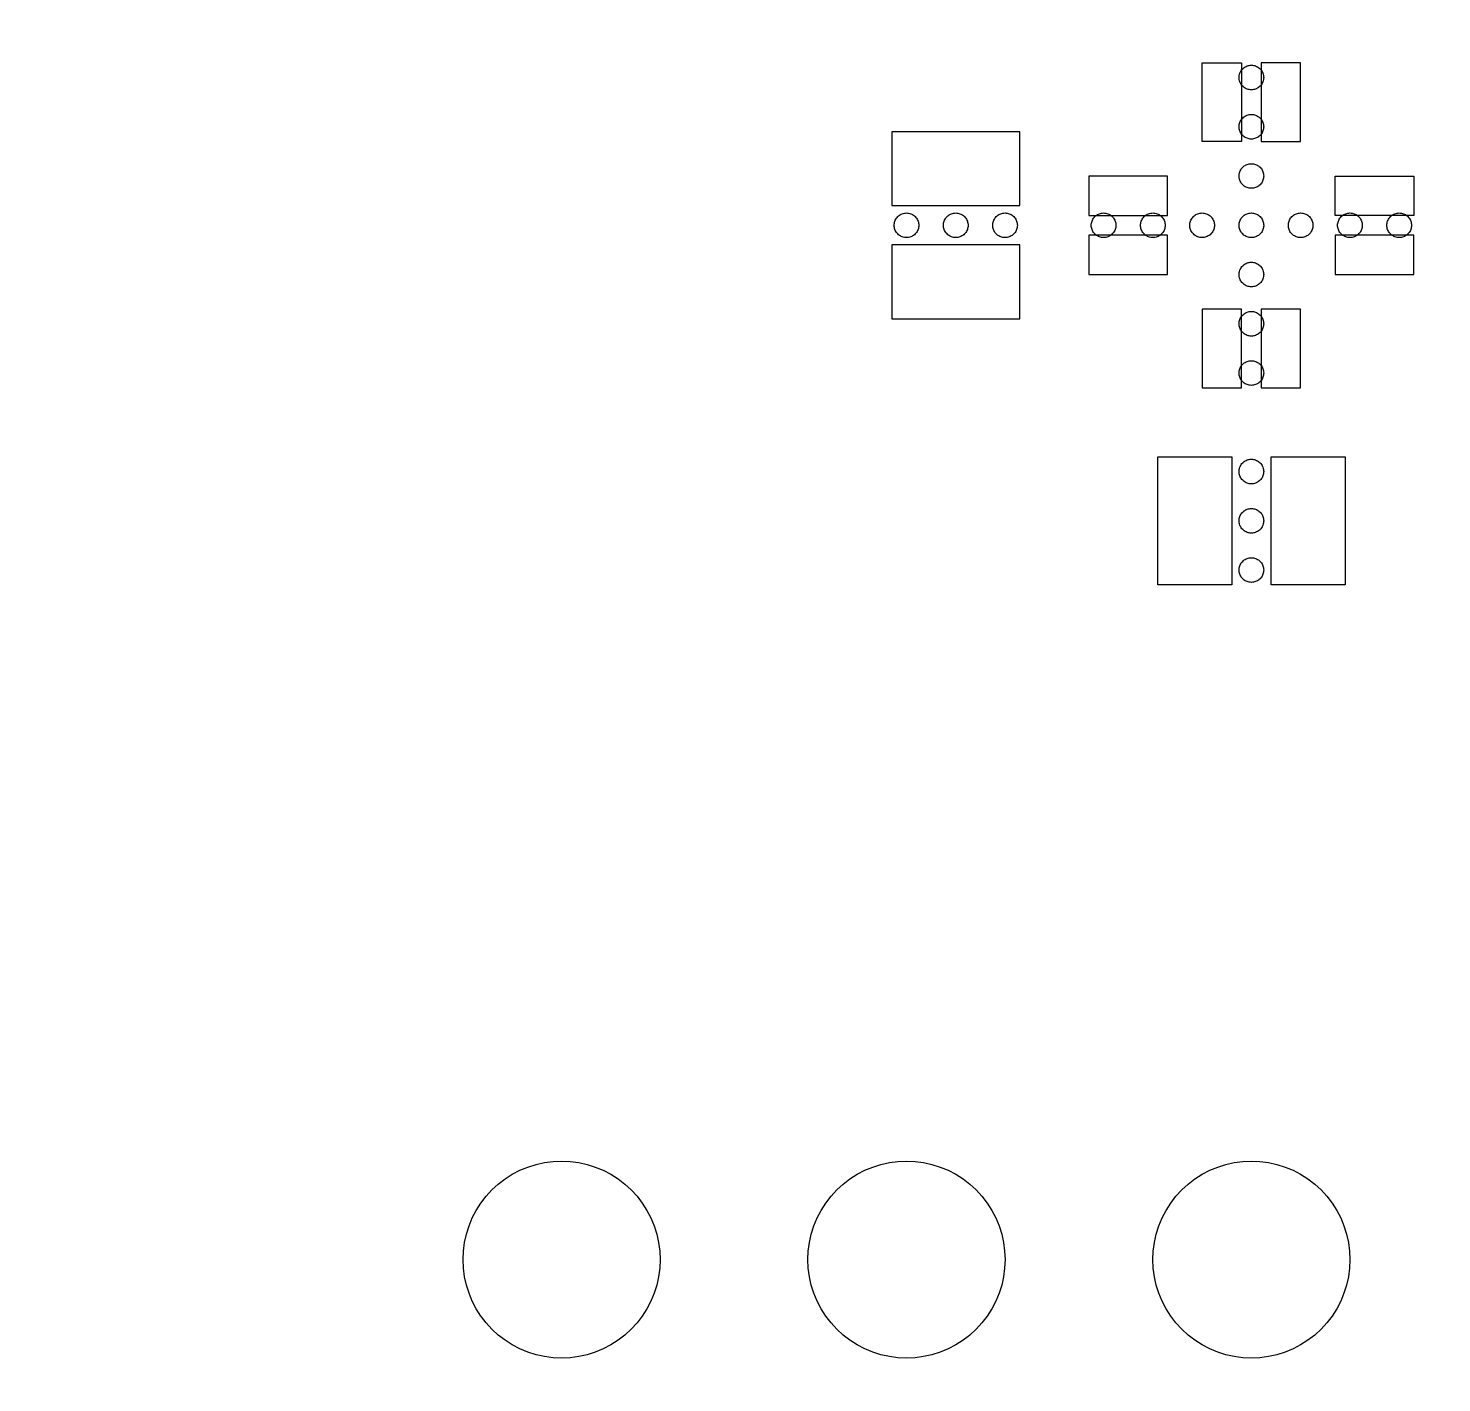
# Model space of a CAD drawing. Extents: x -52 to 52, y -50 to 50.
# Drawn here: x -41.1482 to -40.8614, y 2.125 to 2.4 of the extents above; entities that cross this region are included whole.
import ezdxf

# ---------------------------------------------------------------- set-up
doc = ezdxf.new("R2010")
doc.units = 0
for name, color, linetype in [('helperLayer', 6, 'CONTINUOUS'), ('largegap', 4, 'CONTINUOUS'), ('smallgap', 3, 'CONTINUOUS')]:
    doc.layers.add(name, color=color, linetype=linetype)

# ---------------------------------------------------------------- blocks, each defined once
blk = doc.blocks.new('Markers')
at = {"layer": 'largegap', "linetype": 'CONTINUOUS'}
for points in [[(-40.91, 2.367), (-40.91, 2.383), (-40.904, 2.383), (-40.902, 2.383), (-40.902, 2.367), (-40.91, 2.367)], [(-40.91, 2.367), (-40.91, 2.383), (-40.904, 2.383), (-40.902, 2.383), (-40.902, 2.367), (-40.91, 2.367)], [(-40.898, 2.367), (-40.89, 2.367), (-40.89, 2.383), (-40.898, 2.383), (-40.898, 2.367)], [(-40.898, 2.367), (-40.89, 2.367), (-40.89, 2.383), (-40.898, 2.383), (-40.898, 2.367)], [(-40.973, 2.354), (-40.947, 2.354), (-40.947, 2.369), (-40.973, 2.369), (-40.973, 2.354)], [(-40.973, 2.354), (-40.947, 2.354), (-40.947, 2.369), (-40.973, 2.369), (-40.973, 2.354)], [(-40.933, 2.352), (-40.917, 2.352), (-40.917, 2.36), (-40.933, 2.36), (-40.933, 2.352)], [(-40.933, 2.352), (-40.917, 2.352), (-40.917, 2.36), (-40.933, 2.36), (-40.933, 2.352)], [(-40.883, 2.352), (-40.883, 2.36), (-40.881, 2.36), (-40.867, 2.36), (-40.867, 2.352), (-40.883, 2.352)], [(-40.883, 2.352), (-40.883, 2.36), (-40.881, 2.36), (-40.867, 2.36), (-40.867, 2.352), (-40.883, 2.352)], [(-40.933, 2.34), (-40.917, 2.34), (-40.917, 2.348), (-40.933, 2.348), (-40.933, 2.34)], [(-40.933, 2.34), (-40.917, 2.34), (-40.917, 2.348), (-40.933, 2.348), (-40.933, 2.34)], [(-40.883, 2.34), (-40.867, 2.34), (-40.867, 2.348), (-40.883, 2.348), (-40.883, 2.34)], [(-40.883, 2.34), (-40.867, 2.34), (-40.867, 2.348), (-40.883, 2.348), (-40.883, 2.34)], [(-40.973, 2.331), (-40.947, 2.331), (-40.947, 2.346), (-40.973, 2.346), (-40.973, 2.331)], [(-40.973, 2.331), (-40.947, 2.331), (-40.947, 2.346), (-40.973, 2.346), (-40.973, 2.331)], [(-40.91, 2.317), (-40.902, 2.317), (-40.902, 2.333), (-40.91, 2.333), (-40.91, 2.317)], [(-40.91, 2.317), (-40.902, 2.317), (-40.902, 2.333), (-40.91, 2.333), (-40.91, 2.317)], [(-40.898, 2.317), (-40.89, 2.317), (-40.89, 2.333), (-40.898, 2.333), (-40.898, 2.317)], [(-40.898, 2.317), (-40.89, 2.317), (-40.89, 2.333), (-40.898, 2.333), (-40.898, 2.317)], [(-40.919, 2.277), (-40.919, 2.303), (-40.917, 2.303), (-40.904, 2.303), (-40.904, 2.277), (-40.919, 2.277)], [(-40.919, 2.277), (-40.919, 2.303), (-40.917, 2.303), (-40.904, 2.303), (-40.904, 2.277), (-40.919, 2.277)], [(-40.896, 2.277), (-40.896, 2.303), (-40.89, 2.303), (-40.881, 2.303), (-40.881, 2.277), (-40.896, 2.277)], [(-40.896, 2.277), (-40.896, 2.303), (-40.89, 2.303), (-40.881, 2.303), (-40.881, 2.277), (-40.896, 2.277)]]:
    blk.add_lwpolyline(points, close=True, dxfattribs=at)
at = {"layer": 'smallgap', "linetype": 'CONTINUOUS'}
for points in [[(-40.900218, 2.382491), (-40.9, 2.382501), (-40.899782, 2.382491), (-40.899566, 2.382463), (-40.899353, 2.382416), (-40.899145, 2.38235), (-40.898943, 2.382267), (-40.89875, 2.382166), (-40.898566, 2.382049), (-40.898393, 2.381916), (-40.898232, 2.381769), (-40.898085, 2.381608), (-40.897952, 2.381435), (-40.897835, 2.381251), (-40.897734, 2.381058), (-40.897651, 2.380856), (-40.897585, 2.380648), (-40.897538, 2.380435), (-40.89751, 2.380219), (-40.8975, 2.380001), (-40.89751, 2.379783), (-40.897538, 2.379567), (-40.897585, 2.379354), (-40.897651, 2.379146), (-40.897734, 2.378944), (-40.897835, 2.378751), (-40.897952, 2.378567), (-40.898085, 2.378394), (-40.898232, 2.378233), (-40.898393, 2.378086), (-40.898566, 2.377953), (-40.89875, 2.377836), (-40.898943, 2.377735), (-40.899145, 2.377652), (-40.899353, 2.377586), (-40.899566, 2.377539), (-40.899782, 2.377511), (-40.9, 2.377501), (-40.900218, 2.377511), (-40.900434, 2.377539), (-40.900647, 2.377586), (-40.900855, 2.377652), (-40.901057, 2.377735), (-40.90125, 2.377836), (-40.901434, 2.377953), (-40.901607, 2.378086), (-40.901768, 2.378233), (-40.901915, 2.378394), (-40.902048, 2.378567), (-40.902165, 2.378751), (-40.902266, 2.378944), (-40.902349, 2.379146), (-40.902415, 2.379354), (-40.902462, 2.379567), (-40.90249, 2.379783), (-40.9025, 2.380001), (-40.90249, 2.380219), (-40.902462, 2.380435), (-40.902415, 2.380648), (-40.902349, 2.380856), (-40.902266, 2.381058), (-40.902165, 2.381251), (-40.902048, 2.381435), (-40.901915, 2.381608), (-40.901768, 2.381769), (-40.901607, 2.381916), (-40.901434, 2.382049), (-40.90125, 2.382166), (-40.901057, 2.382267), (-40.900855, 2.38235), (-40.900647, 2.382416), (-40.900434, 2.382463), (-40.900218, 2.382491)], [(-40.900218, 2.372491), (-40.9, 2.372501), (-40.899782, 2.372491), (-40.899566, 2.372463), (-40.899353, 2.372416), (-40.899145, 2.37235), (-40.898943, 2.372267), (-40.89875, 2.372166), (-40.898566, 2.372049), (-40.898393, 2.371916), (-40.898232, 2.371769), (-40.898085, 2.371608), (-40.897952, 2.371435), (-40.897835, 2.371251), (-40.897734, 2.371058), (-40.897651, 2.370856), (-40.897585, 2.370648), (-40.897538, 2.370435), (-40.89751, 2.370219), (-40.8975, 2.370001), (-40.89751, 2.369783), (-40.897538, 2.369567), (-40.897585, 2.369354), (-40.897651, 2.369146), (-40.897734, 2.368944), (-40.897835, 2.368751), (-40.897952, 2.368567), (-40.898085, 2.368394), (-40.898232, 2.368233), (-40.898393, 2.368086), (-40.898566, 2.367953), (-40.89875, 2.367836), (-40.898943, 2.367735), (-40.899145, 2.367652), (-40.899353, 2.367586), (-40.899566, 2.367539), (-40.899782, 2.367511), (-40.9, 2.367501), (-40.900218, 2.367511), (-40.900434, 2.367539), (-40.900647, 2.367586), (-40.900855, 2.367652), (-40.901057, 2.367735), (-40.90125, 2.367836), (-40.901434, 2.367953), (-40.901607, 2.368086), (-40.901768, 2.368233), (-40.901915, 2.368394), (-40.902048, 2.368567), (-40.902165, 2.368751), (-40.902266, 2.368944), (-40.902349, 2.369146), (-40.902415, 2.369354), (-40.902462, 2.369567), (-40.90249, 2.369783), (-40.9025, 2.370001), (-40.90249, 2.370219), (-40.902462, 2.370435), (-40.902415, 2.370648), (-40.902349, 2.370856), (-40.902266, 2.371058), (-40.902165, 2.371251), (-40.902048, 2.371435), (-40.901915, 2.371608), (-40.901768, 2.371769), (-40.901607, 2.371916), (-40.901434, 2.372049), (-40.90125, 2.372166), (-40.901057, 2.372267), (-40.900855, 2.37235), (-40.900647, 2.372416), (-40.900434, 2.372463), (-40.900218, 2.372491)], [(-40.900218, 2.362491), (-40.9, 2.362501), (-40.899782, 2.362491), (-40.899566, 2.362463), (-40.899353, 2.362416), (-40.899145, 2.36235), (-40.898943, 2.362267), (-40.898794, 2.362189), (-40.89875, 2.362166), (-40.898566, 2.362049), (-40.898393, 2.361916), (-40.898232, 2.361769), (-40.898085, 2.361608), (-40.897952, 2.361435), (-40.897835, 2.361251), (-40.897734, 2.361058), (-40.897651, 2.360856), (-40.897585, 2.360648), (-40.897538, 2.360435), (-40.89751, 2.360219), (-40.8975, 2.360001), (-40.89751, 2.359783), (-40.897538, 2.359567), (-40.897585, 2.359354), (-40.897651, 2.359146), (-40.897734, 2.358944), (-40.897835, 2.358751), (-40.897952, 2.358567), (-40.898085, 2.358394), (-40.898232, 2.358233), (-40.898393, 2.358086), (-40.898566, 2.357953), (-40.89875, 2.357836), (-40.898943, 2.357735), (-40.899145, 2.357652), (-40.899353, 2.357586), (-40.899566, 2.357539), (-40.899782, 2.357511), (-40.9, 2.357501), (-40.900218, 2.357511), (-40.900434, 2.357539), (-40.900647, 2.357586), (-40.900855, 2.357652), (-40.901057, 2.357735), (-40.90125, 2.357836), (-40.901434, 2.357953), (-40.901607, 2.358086), (-40.901768, 2.358233), (-40.901915, 2.358394), (-40.902048, 2.358567), (-40.902165, 2.358751), (-40.902266, 2.358944), (-40.902349, 2.359146), (-40.902415, 2.359354), (-40.902462, 2.359567), (-40.90249, 2.359783), (-40.9025, 2.360001), (-40.90249, 2.360219), (-40.902462, 2.360435), (-40.902415, 2.360648), (-40.902349, 2.360856), (-40.902266, 2.361058), (-40.902165, 2.361251), (-40.902048, 2.361435), (-40.901915, 2.361608), (-40.901768, 2.361769), (-40.901607, 2.361916), (-40.901434, 2.362049), (-40.90125, 2.362166), (-40.901206, 2.362189), (-40.901057, 2.362267), (-40.900855, 2.36235), (-40.900647, 2.362416), (-40.900434, 2.362463), (-40.900218, 2.362491)], [(-40.970434, 2.352463), (-40.970218, 2.352491), (-40.97, 2.352501), (-40.969782, 2.352491), (-40.969566, 2.352463), (-40.969353, 2.352416), (-40.969145, 2.35235), (-40.968943, 2.352267), (-40.96875, 2.352166), (-40.968566, 2.352049), (-40.968393, 2.351916), (-40.968232, 2.351769), (-40.968085, 2.351608), (-40.967952, 2.351435), (-40.967835, 2.351251), (-40.967734, 2.351058), (-40.967651, 2.350856), (-40.967585, 2.350648), (-40.967538, 2.350435), (-40.96751, 2.350219), (-40.9675, 2.350001), (-40.96751, 2.349783), (-40.967538, 2.349567), (-40.967585, 2.349354), (-40.967651, 2.349146), (-40.967734, 2.348944), (-40.967835, 2.348751), (-40.967952, 2.348567), (-40.968085, 2.348394), (-40.968232, 2.348233), (-40.968393, 2.348086), (-40.968566, 2.347953), (-40.96875, 2.347836), (-40.968943, 2.347735), (-40.969145, 2.347652), (-40.969353, 2.347586), (-40.969566, 2.347539), (-40.969782, 2.347511), (-40.97, 2.347501), (-40.970218, 2.347511), (-40.970434, 2.347539), (-40.970647, 2.347586), (-40.970855, 2.347652), (-40.971057, 2.347735), (-40.97125, 2.347836), (-40.971434, 2.347953), (-40.971607, 2.348086), (-40.971768, 2.348233), (-40.971915, 2.348394), (-40.972048, 2.348567), (-40.972165, 2.348751), (-40.972266, 2.348944), (-40.972349, 2.349146), (-40.972415, 2.349354), (-40.972462, 2.349567), (-40.97249, 2.349783), (-40.9725, 2.350001), (-40.97249, 2.350219), (-40.972462, 2.350435), (-40.972415, 2.350648), (-40.972349, 2.350856), (-40.972266, 2.351058), (-40.972165, 2.351251), (-40.972048, 2.351435), (-40.971915, 2.351608), (-40.971768, 2.351769), (-40.971607, 2.351916), (-40.971434, 2.352049), (-40.97125, 2.352166), (-40.971057, 2.352267), (-40.970855, 2.35235), (-40.970647, 2.352416), (-40.970434, 2.352463)], [(-40.960218, 2.352491), (-40.96, 2.352501), (-40.959782, 2.352491), (-40.959566, 2.352463), (-40.959353, 2.352416), (-40.959145, 2.35235), (-40.958943, 2.352267), (-40.95875, 2.352166), (-40.958566, 2.352049), (-40.958393, 2.351916), (-40.958232, 2.351769), (-40.958085, 2.351608), (-40.957952, 2.351435), (-40.957835, 2.351251), (-40.957734, 2.351058), (-40.957651, 2.350856), (-40.957585, 2.350648), (-40.957538, 2.350435), (-40.95751, 2.350219), (-40.9575, 2.350001), (-40.95751, 2.349783), (-40.957538, 2.349567), (-40.957585, 2.349354), (-40.957651, 2.349146), (-40.957734, 2.348944), (-40.957835, 2.348751), (-40.957952, 2.348567), (-40.958085, 2.348394), (-40.958232, 2.348233), (-40.958393, 2.348086), (-40.958566, 2.347953), (-40.95875, 2.347836), (-40.958943, 2.347735), (-40.959145, 2.347652), (-40.959353, 2.347586), (-40.959566, 2.347539), (-40.959782, 2.347511), (-40.96, 2.347501), (-40.960218, 2.347511), (-40.960434, 2.347539), (-40.960647, 2.347586), (-40.960855, 2.347652), (-40.961057, 2.347735), (-40.96125, 2.347836), (-40.961434, 2.347953), (-40.961607, 2.348086), (-40.961768, 2.348233), (-40.961915, 2.348394), (-40.962048, 2.348567), (-40.962165, 2.348751), (-40.962266, 2.348944), (-40.962349, 2.349146), (-40.962415, 2.349354), (-40.962462, 2.349567), (-40.96249, 2.349783), (-40.9625, 2.350001), (-40.96249, 2.350219), (-40.962462, 2.350435), (-40.962415, 2.350648), (-40.962349, 2.350856), (-40.962266, 2.351058), (-40.962165, 2.351251), (-40.962048, 2.351435), (-40.961915, 2.351608), (-40.961768, 2.351769), (-40.961607, 2.351916), (-40.961434, 2.352049), (-40.96125, 2.352166), (-40.961057, 2.352267), (-40.960855, 2.35235), (-40.960647, 2.352416), (-40.960434, 2.352463), (-40.960218, 2.352491)], [(-40.950434, 2.352463), (-40.950218, 2.352491), (-40.95, 2.352501), (-40.949782, 2.352491), (-40.949566, 2.352463), (-40.949353, 2.352416), (-40.949145, 2.35235), (-40.948943, 2.352267), (-40.94875, 2.352166), (-40.948566, 2.352049), (-40.948393, 2.351916), (-40.948232, 2.351769), (-40.948085, 2.351608), (-40.947952, 2.351435), (-40.947835, 2.351251), (-40.947734, 2.351058), (-40.947651, 2.350856), (-40.947585, 2.350648), (-40.947538, 2.350435), (-40.94751, 2.350219), (-40.9475, 2.350001), (-40.94751, 2.349783), (-40.947538, 2.349567), (-40.947585, 2.349354), (-40.947651, 2.349146), (-40.947734, 2.348944), (-40.947835, 2.348751), (-40.947952, 2.348567), (-40.948085, 2.348394), (-40.948232, 2.348233), (-40.948393, 2.348086), (-40.948566, 2.347953), (-40.94875, 2.347836), (-40.948943, 2.347735), (-40.949145, 2.347652), (-40.949353, 2.347586), (-40.949566, 2.347539), (-40.949782, 2.347511), (-40.95, 2.347501), (-40.950218, 2.347511), (-40.950434, 2.347539), (-40.950647, 2.347586), (-40.950855, 2.347652), (-40.951057, 2.347735), (-40.95125, 2.347836), (-40.951434, 2.347953), (-40.951607, 2.348086), (-40.951768, 2.348233), (-40.951915, 2.348394), (-40.952048, 2.348567), (-40.952165, 2.348751), (-40.952266, 2.348944), (-40.952349, 2.349146), (-40.952415, 2.349354), (-40.952462, 2.349567), (-40.95249, 2.349783), (-40.9525, 2.350001), (-40.95249, 2.350219), (-40.952462, 2.350435), (-40.952415, 2.350648), (-40.952349, 2.350856), (-40.952266, 2.351058), (-40.952165, 2.351251), (-40.952048, 2.351435), (-40.951915, 2.351608), (-40.951768, 2.351769), (-40.951607, 2.351916), (-40.951434, 2.352049), (-40.95125, 2.352166), (-40.951057, 2.352267), (-40.950855, 2.35235), (-40.950647, 2.352416), (-40.950434, 2.352463)], [(-40.930218, 2.352491), (-40.93, 2.352501), (-40.929782, 2.352491), (-40.929566, 2.352463), (-40.929353, 2.352416), (-40.929145, 2.35235), (-40.928943, 2.352267), (-40.92875, 2.352166), (-40.928566, 2.352049), (-40.928393, 2.351916), (-40.928232, 2.351769), (-40.928085, 2.351608), (-40.927952, 2.351435), (-40.927835, 2.351251), (-40.927734, 2.351058), (-40.927651, 2.350856), (-40.927585, 2.350648), (-40.927538, 2.350435), (-40.92751, 2.350219), (-40.9275, 2.350001), (-40.927507, 2.349845), (-40.92751, 2.349783), (-40.927538, 2.349567), (-40.927585, 2.349354), (-40.927651, 2.349146), (-40.927734, 2.348944), (-40.927835, 2.348751), (-40.927952, 2.348567), (-40.928085, 2.348394), (-40.928232, 2.348233), (-40.928393, 2.348086), (-40.928566, 2.347953), (-40.92875, 2.347836), (-40.928943, 2.347735), (-40.929145, 2.347652), (-40.929353, 2.347586), (-40.929566, 2.347539), (-40.929782, 2.347511), (-40.93, 2.347501), (-40.930218, 2.347511), (-40.930434, 2.347539), (-40.930647, 2.347586), (-40.930855, 2.347652), (-40.931057, 2.347735), (-40.93125, 2.347836), (-40.931434, 2.347953), (-40.931607, 2.348086), (-40.931768, 2.348233), (-40.931915, 2.348394), (-40.932048, 2.348567), (-40.932165, 2.348751), (-40.932266, 2.348944), (-40.932349, 2.349146), (-40.932415, 2.349354), (-40.932462, 2.349567), (-40.93249, 2.349783), (-40.932493, 2.349845), (-40.9325, 2.350001), (-40.93249, 2.350219), (-40.932462, 2.350435), (-40.932415, 2.350648), (-40.932349, 2.350856), (-40.932266, 2.351058), (-40.932165, 2.351251), (-40.932048, 2.351435), (-40.931915, 2.351608), (-40.931768, 2.351769), (-40.931607, 2.351916), (-40.931434, 2.352049), (-40.93125, 2.352166), (-40.931057, 2.352267), (-40.930855, 2.35235), (-40.930647, 2.352416), (-40.930434, 2.352463), (-40.930218, 2.352491)], [(-40.920218, 2.352491), (-40.92, 2.352501), (-40.919782, 2.352491), (-40.919566, 2.352463), (-40.919353, 2.352416), (-40.919145, 2.35235), (-40.918943, 2.352267), (-40.91875, 2.352166), (-40.918566, 2.352049), (-40.918393, 2.351916), (-40.918232, 2.351769), (-40.918085, 2.351608), (-40.917952, 2.351435), (-40.917835, 2.351251), (-40.917734, 2.351058), (-40.917651, 2.350856), (-40.917585, 2.350648), (-40.917538, 2.350435), (-40.91751, 2.350219), (-40.9175, 2.350001), (-40.917507, 2.349845), (-40.91751, 2.349783), (-40.917538, 2.349567), (-40.917585, 2.349354), (-40.917651, 2.349146), (-40.917734, 2.348944), (-40.917835, 2.348751), (-40.917952, 2.348567), (-40.918085, 2.348394), (-40.918232, 2.348233), (-40.918393, 2.348086), (-40.918566, 2.347953), (-40.91875, 2.347836), (-40.918943, 2.347735), (-40.919145, 2.347652), (-40.919353, 2.347586), (-40.919566, 2.347539), (-40.919782, 2.347511), (-40.92, 2.347501), (-40.920218, 2.347511), (-40.920434, 2.347539), (-40.920647, 2.347586), (-40.920855, 2.347652), (-40.921057, 2.347735), (-40.92125, 2.347836), (-40.921434, 2.347953), (-40.921607, 2.348086), (-40.921768, 2.348233), (-40.921915, 2.348394), (-40.922048, 2.348567), (-40.922165, 2.348751), (-40.922266, 2.348944), (-40.922349, 2.349146), (-40.922415, 2.349354), (-40.922462, 2.349567), (-40.92249, 2.349783), (-40.922493, 2.349845), (-40.9225, 2.350001), (-40.92249, 2.350219), (-40.922462, 2.350435), (-40.922415, 2.350648), (-40.922349, 2.350856), (-40.922266, 2.351058), (-40.922165, 2.351251), (-40.922048, 2.351435), (-40.921915, 2.351608), (-40.921768, 2.351769), (-40.921607, 2.351916), (-40.921434, 2.352049), (-40.92125, 2.352166), (-40.921057, 2.352267), (-40.920855, 2.35235), (-40.920647, 2.352416), (-40.920434, 2.352463), (-40.920218, 2.352491)], [(-40.910218, 2.352491), (-40.91, 2.352501), (-40.909782, 2.352491), (-40.909566, 2.352463), (-40.909353, 2.352416), (-40.909145, 2.35235), (-40.908943, 2.352267), (-40.90875, 2.352166), (-40.908566, 2.352049), (-40.908393, 2.351916), (-40.908232, 2.351769), (-40.908125, 2.351652), (-40.908085, 2.351608), (-40.907952, 2.351435), (-40.907835, 2.351251), (-40.907734, 2.351058), (-40.907651, 2.350856), (-40.907585, 2.350648), (-40.907538, 2.350435), (-40.90751, 2.350219), (-40.9075, 2.350001), (-40.907507, 2.349845), (-40.90751, 2.349783), (-40.907538, 2.349567), (-40.907585, 2.349354), (-40.907651, 2.349146), (-40.907734, 2.348944), (-40.907835, 2.348751), (-40.907952, 2.348567), (-40.908085, 2.348394), (-40.908125, 2.34835), (-40.908232, 2.348233), (-40.908393, 2.348086), (-40.908566, 2.347953), (-40.90875, 2.347836), (-40.908943, 2.347735), (-40.909145, 2.347652), (-40.909353, 2.347586), (-40.909566, 2.347539), (-40.909782, 2.347511), (-40.91, 2.347501), (-40.910218, 2.347511), (-40.910434, 2.347539), (-40.910647, 2.347586), (-40.910855, 2.347652), (-40.911057, 2.347735), (-40.91125, 2.347836), (-40.911434, 2.347953), (-40.911607, 2.348086), (-40.911768, 2.348233), (-40.911915, 2.348394), (-40.912048, 2.348567), (-40.912165, 2.348751), (-40.912266, 2.348944), (-40.912349, 2.349146), (-40.912415, 2.349354), (-40.912462, 2.349567), (-40.91249, 2.349783), (-40.912493, 2.349845), (-40.9125, 2.350001), (-40.91249, 2.350219), (-40.912462, 2.350435), (-40.912415, 2.350648), (-40.912349, 2.350856), (-40.912266, 2.351058), (-40.912165, 2.351251), (-40.912048, 2.351435), (-40.911915, 2.351608), (-40.911768, 2.351769), (-40.911607, 2.351916), (-40.911434, 2.352049), (-40.91125, 2.352166), (-40.911057, 2.352267), (-40.910855, 2.35235), (-40.910647, 2.352416), (-40.910434, 2.352463), (-40.910218, 2.352491)], [(-40.900218, 2.352491), (-40.9, 2.352501), (-40.899782, 2.352491), (-40.899566, 2.352463), (-40.899353, 2.352416), (-40.899145, 2.35235), (-40.898943, 2.352267), (-40.89875, 2.352166), (-40.898566, 2.352049), (-40.898393, 2.351916), (-40.898232, 2.351769), (-40.898085, 2.351608), (-40.897952, 2.351435), (-40.897835, 2.351251), (-40.897734, 2.351058), (-40.897651, 2.350856), (-40.897585, 2.350648), (-40.897538, 2.350435), (-40.89751, 2.350219), (-40.8975, 2.350001), (-40.897507, 2.349845), (-40.89751, 2.349783), (-40.897538, 2.349567), (-40.897585, 2.349354), (-40.897651, 2.349146), (-40.897734, 2.348944), (-40.897835, 2.348751), (-40.897952, 2.348567), (-40.898085, 2.348394), (-40.898232, 2.348233), (-40.898393, 2.348086), (-40.898566, 2.347953), (-40.89875, 2.347836), (-40.898943, 2.347735), (-40.899145, 2.347652), (-40.899353, 2.347586), (-40.899566, 2.347539), (-40.899782, 2.347511), (-40.9, 2.347501), (-40.900218, 2.347511), (-40.900434, 2.347539), (-40.900647, 2.347586), (-40.900855, 2.347652), (-40.901057, 2.347735), (-40.90125, 2.347836), (-40.901434, 2.347953), (-40.901607, 2.348086), (-40.901768, 2.348233), (-40.901915, 2.348394), (-40.902048, 2.348567), (-40.902165, 2.348751), (-40.902266, 2.348944), (-40.902349, 2.349146), (-40.902415, 2.349354), (-40.902462, 2.349567), (-40.90249, 2.349783), (-40.902493, 2.349845), (-40.9025, 2.350001), (-40.90249, 2.350219), (-40.902462, 2.350435), (-40.902415, 2.350648), (-40.902349, 2.350856), (-40.902266, 2.351058), (-40.902165, 2.351251), (-40.902048, 2.351435), (-40.901915, 2.351608), (-40.901768, 2.351769), (-40.901607, 2.351916), (-40.901434, 2.352049), (-40.90125, 2.352166), (-40.901057, 2.352267), (-40.900855, 2.35235), (-40.900647, 2.352416), (-40.900434, 2.352463), (-40.900218, 2.352491)], [(-40.890218, 2.352491), (-40.89, 2.352501), (-40.889782, 2.352491), (-40.889566, 2.352463), (-40.889353, 2.352416), (-40.889145, 2.35235), (-40.888943, 2.352267), (-40.88875, 2.352166), (-40.888566, 2.352049), (-40.888393, 2.351916), (-40.888232, 2.351769), (-40.888085, 2.351608), (-40.887952, 2.351435), (-40.887835, 2.351251), (-40.887734, 2.351058), (-40.887651, 2.350856), (-40.887585, 2.350648), (-40.887538, 2.350435), (-40.88751, 2.350219), (-40.8875, 2.350001), (-40.887507, 2.349845), (-40.88751, 2.349783), (-40.887538, 2.349567), (-40.887585, 2.349354), (-40.887651, 2.349146), (-40.887734, 2.348944), (-40.887835, 2.348751), (-40.887952, 2.348567), (-40.888085, 2.348394), (-40.888232, 2.348233), (-40.888393, 2.348086), (-40.888566, 2.347953), (-40.88875, 2.347836), (-40.888943, 2.347735), (-40.889145, 2.347652), (-40.889353, 2.347586), (-40.889566, 2.347539), (-40.889782, 2.347511), (-40.89, 2.347501), (-40.890218, 2.347511), (-40.890434, 2.347539), (-40.890647, 2.347586), (-40.890855, 2.347652), (-40.891057, 2.347735), (-40.89125, 2.347836), (-40.891434, 2.347953), (-40.891607, 2.348086), (-40.891768, 2.348233), (-40.891915, 2.348394), (-40.892048, 2.348567), (-40.892165, 2.348751), (-40.892266, 2.348944), (-40.892349, 2.349146), (-40.892415, 2.349354), (-40.892462, 2.349567), (-40.89249, 2.349783), (-40.892493, 2.349845), (-40.8925, 2.350001), (-40.89249, 2.350219), (-40.892462, 2.350435), (-40.892415, 2.350648), (-40.892349, 2.350856), (-40.892266, 2.351058), (-40.892165, 2.351251), (-40.892048, 2.351435), (-40.891915, 2.351608), (-40.891768, 2.351769), (-40.891607, 2.351916), (-40.891434, 2.352049), (-40.89125, 2.352166), (-40.891057, 2.352267), (-40.890855, 2.35235), (-40.890647, 2.352416), (-40.890434, 2.352463), (-40.890218, 2.352491)], [(-40.880218, 2.352491), (-40.88, 2.352501), (-40.879782, 2.352491), (-40.879566, 2.352463), (-40.879353, 2.352416), (-40.879145, 2.35235), (-40.878943, 2.352267), (-40.87875, 2.352166), (-40.878566, 2.352049), (-40.878393, 2.351916), (-40.878232, 2.351769), (-40.878085, 2.351608), (-40.877952, 2.351435), (-40.877835, 2.351251), (-40.877734, 2.351058), (-40.877651, 2.350856), (-40.877585, 2.350648), (-40.877538, 2.350435), (-40.87751, 2.350219), (-40.8775, 2.350001), (-40.87751, 2.349783), (-40.877538, 2.349567), (-40.877585, 2.349354), (-40.877651, 2.349146), (-40.877734, 2.348944), (-40.877835, 2.348751), (-40.877952, 2.348567), (-40.878085, 2.348394), (-40.878232, 2.348233), (-40.878393, 2.348086), (-40.878566, 2.347953), (-40.87875, 2.347836), (-40.878943, 2.347735), (-40.879145, 2.347652), (-40.879353, 2.347586), (-40.879566, 2.347539), (-40.879782, 2.347511), (-40.88, 2.347501), (-40.880218, 2.347511), (-40.880434, 2.347539), (-40.880647, 2.347586), (-40.880855, 2.347652), (-40.881057, 2.347735), (-40.88125, 2.347836), (-40.881434, 2.347953), (-40.881607, 2.348086), (-40.881768, 2.348233), (-40.881915, 2.348394), (-40.882048, 2.348567), (-40.882165, 2.348751), (-40.882266, 2.348944), (-40.882349, 2.349146), (-40.882415, 2.349354), (-40.882462, 2.349567), (-40.88249, 2.349783), (-40.8825, 2.350001), (-40.88249, 2.350219), (-40.882462, 2.350435), (-40.882415, 2.350648), (-40.882349, 2.350856), (-40.882266, 2.351058), (-40.882165, 2.351251), (-40.882048, 2.351435), (-40.881915, 2.351608), (-40.881768, 2.351769), (-40.881607, 2.351916), (-40.881434, 2.352049), (-40.88125, 2.352166), (-40.881057, 2.352267), (-40.880855, 2.35235), (-40.880647, 2.352416), (-40.880434, 2.352463), (-40.880218, 2.352491)], [(-40.870434, 2.352463), (-40.870218, 2.352491), (-40.87, 2.352501), (-40.869782, 2.352491), (-40.869566, 2.352463), (-40.869353, 2.352416), (-40.869145, 2.35235), (-40.868943, 2.352267), (-40.86875, 2.352166), (-40.868566, 2.352049), (-40.868393, 2.351916), (-40.868232, 2.351769), (-40.868085, 2.351608), (-40.867952, 2.351435), (-40.867835, 2.351251), (-40.867734, 2.351058), (-40.867651, 2.350856), (-40.867585, 2.350648), (-40.867538, 2.350435), (-40.86751, 2.350219), (-40.8675, 2.350001), (-40.86751, 2.349783), (-40.867538, 2.349567), (-40.867585, 2.349354), (-40.867651, 2.349146), (-40.867734, 2.348944), (-40.867835, 2.348751), (-40.867952, 2.348567), (-40.868085, 2.348394), (-40.868232, 2.348233), (-40.868393, 2.348086), (-40.868566, 2.347953), (-40.86875, 2.347836), (-40.868943, 2.347735), (-40.869145, 2.347652), (-40.869353, 2.347586), (-40.869566, 2.347539), (-40.869782, 2.347511), (-40.87, 2.347501), (-40.870218, 2.347511), (-40.870434, 2.347539), (-40.870647, 2.347586), (-40.870855, 2.347652), (-40.871057, 2.347735), (-40.87125, 2.347836), (-40.871434, 2.347953), (-40.871607, 2.348086), (-40.871768, 2.348233), (-40.871915, 2.348394), (-40.872048, 2.348567), (-40.872165, 2.348751), (-40.872266, 2.348944), (-40.872349, 2.349146), (-40.872415, 2.349354), (-40.872462, 2.349567), (-40.87249, 2.349783), (-40.8725, 2.350001), (-40.87249, 2.350219), (-40.872462, 2.350435), (-40.872415, 2.350648), (-40.872349, 2.350856), (-40.872266, 2.351058), (-40.872165, 2.351251), (-40.872048, 2.351435), (-40.871915, 2.351608), (-40.871768, 2.351769), (-40.871607, 2.351916), (-40.871434, 2.352049), (-40.87125, 2.352166), (-40.871057, 2.352267), (-40.870855, 2.35235), (-40.870647, 2.352416), (-40.870434, 2.352463)], [(-40.900218, 2.342491), (-40.9, 2.342501), (-40.899782, 2.342491), (-40.899566, 2.342463), (-40.899353, 2.342416), (-40.899145, 2.34235), (-40.898943, 2.342267), (-40.89875, 2.342166), (-40.898566, 2.342049), (-40.898393, 2.341916), (-40.898232, 2.341769), (-40.898085, 2.341608), (-40.897952, 2.341435), (-40.897835, 2.341251), (-40.897734, 2.341058), (-40.897651, 2.340856), (-40.897585, 2.340648), (-40.897538, 2.340435), (-40.89751, 2.340219), (-40.8975, 2.340001), (-40.89751, 2.339783), (-40.897538, 2.339567), (-40.897585, 2.339354), (-40.897651, 2.339146), (-40.897734, 2.338944), (-40.897835, 2.338751), (-40.897952, 2.338567), (-40.898085, 2.338394), (-40.898232, 2.338233), (-40.898393, 2.338086), (-40.898566, 2.337953), (-40.89875, 2.337836), (-40.898943, 2.337735), (-40.899145, 2.337652), (-40.899353, 2.337586), (-40.899566, 2.337539), (-40.899782, 2.337511), (-40.9, 2.337501), (-40.900218, 2.337511), (-40.900434, 2.337539), (-40.900647, 2.337586), (-40.900855, 2.337652), (-40.901057, 2.337735), (-40.90125, 2.337836), (-40.901434, 2.337953), (-40.901607, 2.338086), (-40.901768, 2.338233), (-40.901915, 2.338394), (-40.902048, 2.338567), (-40.902165, 2.338751), (-40.902266, 2.338944), (-40.902349, 2.339146), (-40.902415, 2.339354), (-40.902462, 2.339567), (-40.90249, 2.339783), (-40.9025, 2.340001), (-40.90249, 2.340219), (-40.902462, 2.340435), (-40.902415, 2.340648), (-40.902349, 2.340856), (-40.902266, 2.341058), (-40.902165, 2.341251), (-40.902048, 2.341435), (-40.901915, 2.341608), (-40.901768, 2.341769), (-40.901607, 2.341916), (-40.901434, 2.342049), (-40.90125, 2.342166), (-40.901057, 2.342267), (-40.900855, 2.34235), (-40.900647, 2.342416), (-40.900434, 2.342463), (-40.900218, 2.342491)], [(-40.900434, 2.332463), (-40.900218, 2.332491), (-40.9, 2.332501), (-40.899782, 2.332491), (-40.899566, 2.332463), (-40.899353, 2.332416), (-40.899145, 2.33235), (-40.898943, 2.332267), (-40.89875, 2.332166), (-40.898566, 2.332049), (-40.898393, 2.331916), (-40.898232, 2.331769), (-40.898085, 2.331608), (-40.897952, 2.331435), (-40.897835, 2.331251), (-40.897734, 2.331058), (-40.897651, 2.330856), (-40.897585, 2.330648), (-40.897538, 2.330435), (-40.89751, 2.330219), (-40.8975, 2.330001), (-40.89751, 2.329783), (-40.897538, 2.329567), (-40.897585, 2.329354), (-40.897651, 2.329146), (-40.897734, 2.328944), (-40.897835, 2.328751), (-40.897952, 2.328567), (-40.898085, 2.328394), (-40.898232, 2.328233), (-40.898393, 2.328086), (-40.898566, 2.327953), (-40.89875, 2.327836), (-40.898943, 2.327735), (-40.899145, 2.327652), (-40.899353, 2.327586), (-40.899566, 2.327539), (-40.899782, 2.327511), (-40.9, 2.327501), (-40.900218, 2.327511), (-40.900434, 2.327539), (-40.900647, 2.327586), (-40.900855, 2.327652), (-40.901057, 2.327735), (-40.90125, 2.327836), (-40.901434, 2.327953), (-40.901607, 2.328086), (-40.901768, 2.328233), (-40.901915, 2.328394), (-40.902048, 2.328567), (-40.902165, 2.328751), (-40.902266, 2.328944), (-40.902349, 2.329146), (-40.902415, 2.329354), (-40.902462, 2.329567), (-40.90249, 2.329783), (-40.9025, 2.330001), (-40.90249, 2.330219), (-40.902462, 2.330435), (-40.902415, 2.330648), (-40.902349, 2.330856), (-40.902266, 2.331058), (-40.902165, 2.331251), (-40.902048, 2.331435), (-40.901915, 2.331608), (-40.901768, 2.331769), (-40.901607, 2.331916), (-40.901434, 2.332049), (-40.90125, 2.332166), (-40.901057, 2.332267), (-40.900855, 2.33235), (-40.900647, 2.332416), (-40.900434, 2.332463)], [(-40.900218, 2.322491), (-40.9, 2.322501), (-40.899782, 2.322491), (-40.899566, 2.322463), (-40.899353, 2.322416), (-40.899145, 2.32235), (-40.898943, 2.322267), (-40.89875, 2.322166), (-40.898566, 2.322049), (-40.898393, 2.321916), (-40.898232, 2.321769), (-40.898085, 2.321608), (-40.897952, 2.321435), (-40.897835, 2.321251), (-40.897734, 2.321058), (-40.897651, 2.320856), (-40.897585, 2.320648), (-40.897538, 2.320435), (-40.89751, 2.320219), (-40.8975, 2.320001), (-40.89751, 2.319783), (-40.897538, 2.319567), (-40.897585, 2.319354), (-40.897651, 2.319146), (-40.897734, 2.318944), (-40.897835, 2.318751), (-40.897952, 2.318567), (-40.898085, 2.318394), (-40.898232, 2.318233), (-40.898393, 2.318086), (-40.898566, 2.317953), (-40.89875, 2.317836), (-40.898943, 2.317735), (-40.899145, 2.317652), (-40.899353, 2.317586), (-40.899566, 2.317539), (-40.899782, 2.317511), (-40.9, 2.317501), (-40.900218, 2.317511), (-40.900434, 2.317539), (-40.900647, 2.317586), (-40.900855, 2.317652), (-40.901057, 2.317735), (-40.90125, 2.317836), (-40.901434, 2.317953), (-40.901607, 2.318086), (-40.901768, 2.318233), (-40.901915, 2.318394), (-40.902048, 2.318567), (-40.902165, 2.318751), (-40.902266, 2.318944), (-40.902349, 2.319146), (-40.902415, 2.319354), (-40.902462, 2.319567), (-40.90249, 2.319783), (-40.9025, 2.320001), (-40.90249, 2.320219), (-40.902462, 2.320435), (-40.902415, 2.320648), (-40.902349, 2.320856), (-40.902266, 2.321058), (-40.902165, 2.321251), (-40.902048, 2.321435), (-40.901915, 2.321608), (-40.901768, 2.321769), (-40.901607, 2.321916), (-40.901434, 2.322049), (-40.90125, 2.322166), (-40.901057, 2.322267), (-40.900855, 2.32235), (-40.900647, 2.322416), (-40.900434, 2.322463), (-40.900218, 2.322491)], [(-40.900434, 2.302463), (-40.900218, 2.302491), (-40.9, 2.302501), (-40.899782, 2.302491), (-40.899566, 2.302463), (-40.899353, 2.302416), (-40.899145, 2.30235), (-40.898943, 2.302267), (-40.89875, 2.302166), (-40.898566, 2.302049), (-40.898393, 2.301916), (-40.898232, 2.301769), (-40.898085, 2.301608), (-40.897952, 2.301435), (-40.897835, 2.301251), (-40.897734, 2.301058), (-40.897651, 2.300856), (-40.897585, 2.300648), (-40.897538, 2.300435), (-40.89751, 2.300219), (-40.8975, 2.300001), (-40.89751, 2.299783), (-40.897538, 2.299567), (-40.897585, 2.299354), (-40.897651, 2.299146), (-40.897734, 2.298944), (-40.897835, 2.298751), (-40.897952, 2.298567), (-40.898085, 2.298394), (-40.898232, 2.298233), (-40.898393, 2.298086), (-40.898566, 2.297953), (-40.89875, 2.297836), (-40.898943, 2.297735), (-40.899145, 2.297652), (-40.899353, 2.297586), (-40.899566, 2.297539), (-40.899782, 2.297511), (-40.9, 2.297501), (-40.900218, 2.297511), (-40.900434, 2.297539), (-40.900647, 2.297586), (-40.900855, 2.297652), (-40.901057, 2.297735), (-40.90125, 2.297836), (-40.901434, 2.297953), (-40.901607, 2.298086), (-40.901768, 2.298233), (-40.901915, 2.298394), (-40.902048, 2.298567), (-40.902165, 2.298751), (-40.902266, 2.298944), (-40.902349, 2.299146), (-40.902415, 2.299354), (-40.902462, 2.299567), (-40.90249, 2.299783), (-40.9025, 2.300001), (-40.90249, 2.300219), (-40.902462, 2.300435), (-40.902415, 2.300648), (-40.902349, 2.300856), (-40.902266, 2.301058), (-40.902165, 2.301251), (-40.902048, 2.301435), (-40.901915, 2.301608), (-40.901768, 2.301769), (-40.901607, 2.301916), (-40.901434, 2.302049), (-40.90125, 2.302166), (-40.901057, 2.302267), (-40.900855, 2.30235), (-40.900647, 2.302416), (-40.900434, 2.302463)], [(-40.900218, 2.292491), (-40.9, 2.292501), (-40.899782, 2.292491), (-40.899566, 2.292463), (-40.899353, 2.292416), (-40.899145, 2.29235), (-40.898943, 2.292267), (-40.89875, 2.292166), (-40.898566, 2.292049), (-40.898393, 2.291916), (-40.898232, 2.291769), (-40.898085, 2.291608), (-40.897952, 2.291435), (-40.897835, 2.291251), (-40.897734, 2.291058), (-40.897651, 2.290856), (-40.897585, 2.290648), (-40.897538, 2.290435), (-40.89751, 2.290219), (-40.8975, 2.290001), (-40.89751, 2.289783), (-40.897538, 2.289567), (-40.897585, 2.289354), (-40.897651, 2.289146), (-40.897734, 2.288944), (-40.897835, 2.288751), (-40.897952, 2.288567), (-40.898085, 2.288394), (-40.898232, 2.288233), (-40.898349, 2.288126), (-40.898393, 2.288086), (-40.898566, 2.287953), (-40.89875, 2.287836), (-40.898943, 2.287735), (-40.899145, 2.287652), (-40.899353, 2.287586), (-40.899566, 2.287539), (-40.899782, 2.287511), (-40.9, 2.287501), (-40.900218, 2.287511), (-40.900434, 2.287539), (-40.900647, 2.287586), (-40.900855, 2.287652), (-40.901057, 2.287735), (-40.90125, 2.287836), (-40.901434, 2.287953), (-40.901607, 2.288086), (-40.901651, 2.288126), (-40.901768, 2.288233), (-40.901915, 2.288394), (-40.902048, 2.288567), (-40.902165, 2.288751), (-40.902266, 2.288944), (-40.902349, 2.289146), (-40.902415, 2.289354), (-40.902462, 2.289567), (-40.90249, 2.289783), (-40.9025, 2.290001), (-40.90249, 2.290219), (-40.902462, 2.290435), (-40.902415, 2.290648), (-40.902349, 2.290856), (-40.902266, 2.291058), (-40.902165, 2.291251), (-40.902048, 2.291435), (-40.901915, 2.291608), (-40.901768, 2.291769), (-40.901607, 2.291916), (-40.901434, 2.292049), (-40.90125, 2.292166), (-40.901057, 2.292267), (-40.900855, 2.29235), (-40.900647, 2.292416), (-40.900434, 2.292463), (-40.900218, 2.292491)], [(-40.900218, 2.282491), (-40.9, 2.282501), (-40.899782, 2.282491), (-40.899566, 2.282463), (-40.899353, 2.282416), (-40.899145, 2.28235), (-40.898943, 2.282267), (-40.89875, 2.282166), (-40.898566, 2.282049), (-40.898393, 2.281916), (-40.898232, 2.281769), (-40.898085, 2.281608), (-40.897952, 2.281435), (-40.897835, 2.281251), (-40.897734, 2.281058), (-40.897651, 2.280856), (-40.897585, 2.280648), (-40.897538, 2.280435), (-40.89751, 2.280219), (-40.8975, 2.280001), (-40.89751, 2.279783), (-40.897538, 2.279567), (-40.897585, 2.279354), (-40.897651, 2.279146), (-40.897734, 2.278944), (-40.897835, 2.278751), (-40.897952, 2.278567), (-40.898085, 2.278394), (-40.898232, 2.278233), (-40.898393, 2.278086), (-40.898566, 2.277953), (-40.89875, 2.277836), (-40.898943, 2.277735), (-40.899145, 2.277652), (-40.899353, 2.277586), (-40.899566, 2.277539), (-40.899782, 2.277511), (-40.9, 2.277501), (-40.900218, 2.277511), (-40.900434, 2.277539), (-40.900647, 2.277586), (-40.900855, 2.277652), (-40.901057, 2.277735), (-40.90125, 2.277836), (-40.901434, 2.277953), (-40.901607, 2.278086), (-40.901768, 2.278233), (-40.901915, 2.278394), (-40.902048, 2.278567), (-40.902165, 2.278751), (-40.902266, 2.278944), (-40.902349, 2.279146), (-40.902415, 2.279354), (-40.902462, 2.279567), (-40.90249, 2.279783), (-40.9025, 2.280001), (-40.90249, 2.280219), (-40.902462, 2.280435), (-40.902415, 2.280648), (-40.902349, 2.280856), (-40.902266, 2.281058), (-40.902165, 2.281251), (-40.902048, 2.281435), (-40.901915, 2.281608), (-40.901768, 2.281769), (-40.901607, 2.281916), (-40.901434, 2.282049), (-40.90125, 2.282166), (-40.901057, 2.282267), (-40.900855, 2.28235), (-40.900647, 2.282416), (-40.900434, 2.282463), (-40.900218, 2.282491)], [(-41.041743, 2.159925), (-41.04, 2.160001), (-41.038257, 2.159925), (-41.036527, 2.159697), (-41.034824, 2.15932), (-41.03316, 2.158795), (-41.031548, 2.158127), (-41.03, 2.157322), (-41.028528, 2.156384), (-41.027144, 2.155322), (-41.025858, 2.154143), (-41.024679, 2.152857), (-41.023617, 2.151473), (-41.022679, 2.150001), (-41.021874, 2.148453), (-41.021206, 2.146841), (-41.020681, 2.145177), (-41.020304, 2.143474), (-41.020076, 2.141744), (-41.02, 2.140001), (-41.020076, 2.138258), (-41.020304, 2.136528), (-41.020681, 2.134825), (-41.021206, 2.133161), (-41.021874, 2.131549), (-41.022679, 2.130001), (-41.023617, 2.128529), (-41.024679, 2.127145), (-41.025858, 2.125859), (-41.027144, 2.12468), (-41.028528, 2.123618), (-41.03, 2.12268), (-41.031548, 2.121875), (-41.03316, 2.121207), (-41.034824, 2.120682), (-41.036527, 2.120305), (-41.038257, 2.120077), (-41.04, 2.120001), (-41.041743, 2.120077), (-41.043473, 2.120305), (-41.045176, 2.120682), (-41.04684, 2.121207), (-41.048452, 2.121875), (-41.05, 2.12268), (-41.051472, 2.123618), (-41.052856, 2.12468), (-41.054142, 2.125859), (-41.055321, 2.127145), (-41.05625, 2.128356), (-41.056383, 2.128529), (-41.057321, 2.130001), (-41.058126, 2.131549), (-41.058794, 2.133161), (-41.059319, 2.134825), (-41.059696, 2.136528), (-41.059924, 2.138258), (-41.06, 2.140001), (-41.059924, 2.141744), (-41.059696, 2.143474), (-41.059319, 2.145177), (-41.058794, 2.146841), (-41.058126, 2.148453), (-41.057321, 2.150001), (-41.056383, 2.151473), (-41.055321, 2.152857), (-41.054142, 2.154143), (-41.052856, 2.155322), (-41.051472, 2.156384), (-41.05, 2.157322), (-41.048452, 2.158127), (-41.04684, 2.158795), (-41.045176, 2.15932), (-41.043473, 2.159697), (-41.041743, 2.159925)], [(-40.971743, 2.159925), (-40.97, 2.160001), (-40.968257, 2.159925), (-40.966527, 2.159697), (-40.964824, 2.15932), (-40.96316, 2.158795), (-40.961548, 2.158127), (-40.96, 2.157322), (-40.958528, 2.156384), (-40.9575, 2.155595), (-40.957144, 2.155322), (-40.955858, 2.154143), (-40.954679, 2.152857), (-40.953617, 2.151473), (-40.952679, 2.150001), (-40.951874, 2.148453), (-40.951206, 2.146841), (-40.950681, 2.145177), (-40.950304, 2.143474), (-40.950076, 2.141744), (-40.95, 2.140001), (-40.950076, 2.138258), (-40.950304, 2.136528), (-40.950681, 2.134825), (-40.951206, 2.133161), (-40.951874, 2.131549), (-40.952679, 2.130001), (-40.953617, 2.128529), (-40.954679, 2.127145), (-40.955858, 2.125859), (-40.957144, 2.12468), (-40.9575, 2.124407), (-40.958528, 2.123618), (-40.96, 2.12268), (-40.961548, 2.121875), (-40.96316, 2.121207), (-40.964824, 2.120682), (-40.966527, 2.120305), (-40.968257, 2.120077), (-40.97, 2.120001), (-40.971743, 2.120077), (-40.973473, 2.120305), (-40.975176, 2.120682), (-40.97684, 2.121207), (-40.978452, 2.121875), (-40.98, 2.12268), (-40.981472, 2.123618), (-40.982856, 2.12468), (-40.984142, 2.125859), (-40.985321, 2.127145), (-40.986383, 2.128529), (-40.987321, 2.130001), (-40.988126, 2.131549), (-40.988794, 2.133161), (-40.989319, 2.134825), (-40.989696, 2.136528), (-40.989924, 2.138258), (-40.99, 2.140001), (-40.989924, 2.141744), (-40.989696, 2.143474), (-40.989319, 2.145177), (-40.988794, 2.146841), (-40.988126, 2.148453), (-40.987321, 2.150001), (-40.986383, 2.151473), (-40.985321, 2.152857), (-40.984142, 2.154143), (-40.982856, 2.155322), (-40.981472, 2.156384), (-40.98, 2.157322), (-40.978452, 2.158127), (-40.97684, 2.158795), (-40.975176, 2.15932), (-40.973473, 2.159697), (-40.971743, 2.159925)], [(-40.901743, 2.159925), (-40.9, 2.160001), (-40.898257, 2.159925), (-40.896527, 2.159697), (-40.894824, 2.15932), (-40.89316, 2.158795), (-40.891548, 2.158127), (-40.89, 2.157322), (-40.888528, 2.156384), (-40.887144, 2.155322), (-40.885858, 2.154143), (-40.884679, 2.152857), (-40.883617, 2.151473), (-40.882679, 2.150001), (-40.881874, 2.148453), (-40.881206, 2.146841), (-40.880681, 2.145177), (-40.880304, 2.143474), (-40.880076, 2.141744), (-40.88, 2.140001), (-40.880076, 2.138258), (-40.880304, 2.136528), (-40.880681, 2.134825), (-40.881206, 2.133161), (-40.881874, 2.131549), (-40.882679, 2.130001), (-40.883617, 2.128529), (-40.884679, 2.127145), (-40.885858, 2.125859), (-40.887144, 2.12468), (-40.888528, 2.123618), (-40.89, 2.12268), (-40.891548, 2.121875), (-40.89316, 2.121207), (-40.894824, 2.120682), (-40.896527, 2.120305), (-40.898257, 2.120077), (-40.9, 2.120001), (-40.901743, 2.120077), (-40.903473, 2.120305), (-40.905176, 2.120682), (-40.90684, 2.121207), (-40.908452, 2.121875), (-40.91, 2.12268), (-40.911472, 2.123618), (-40.912856, 2.12468), (-40.914142, 2.125859), (-40.915321, 2.127145), (-40.916383, 2.128529), (-40.917321, 2.130001), (-40.918126, 2.131549), (-40.918794, 2.133161), (-40.919319, 2.134825), (-40.919696, 2.136528), (-40.919924, 2.138258), (-40.92, 2.140001), (-40.919924, 2.141744), (-40.919696, 2.143474), (-40.919319, 2.145177), (-40.918794, 2.146841), (-40.918126, 2.148453), (-40.917321, 2.150001), (-40.916383, 2.151473), (-40.915321, 2.152857), (-40.914142, 2.154143), (-40.912856, 2.155322), (-40.911472, 2.156384), (-40.91, 2.157322), (-40.908452, 2.158127), (-40.90684, 2.158795), (-40.905176, 2.15932), (-40.903473, 2.159697), (-40.901743, 2.159925)]]:
    blk.add_lwpolyline(points, close=True, dxfattribs=at)

msp = doc.modelspace()

# ---------------------------------------------------------------- linework, layer by layer
at = {"layer": 'helperLayer', "linetype": 'CONTINUOUS'}
msp.add_circle((0, 0), 50, dxfattribs=at)

# ---------------------------------------------------------------- block references
msp.add_blockref('Markers', (0, 0.01))

doc.saveas('drawing.dxf')
